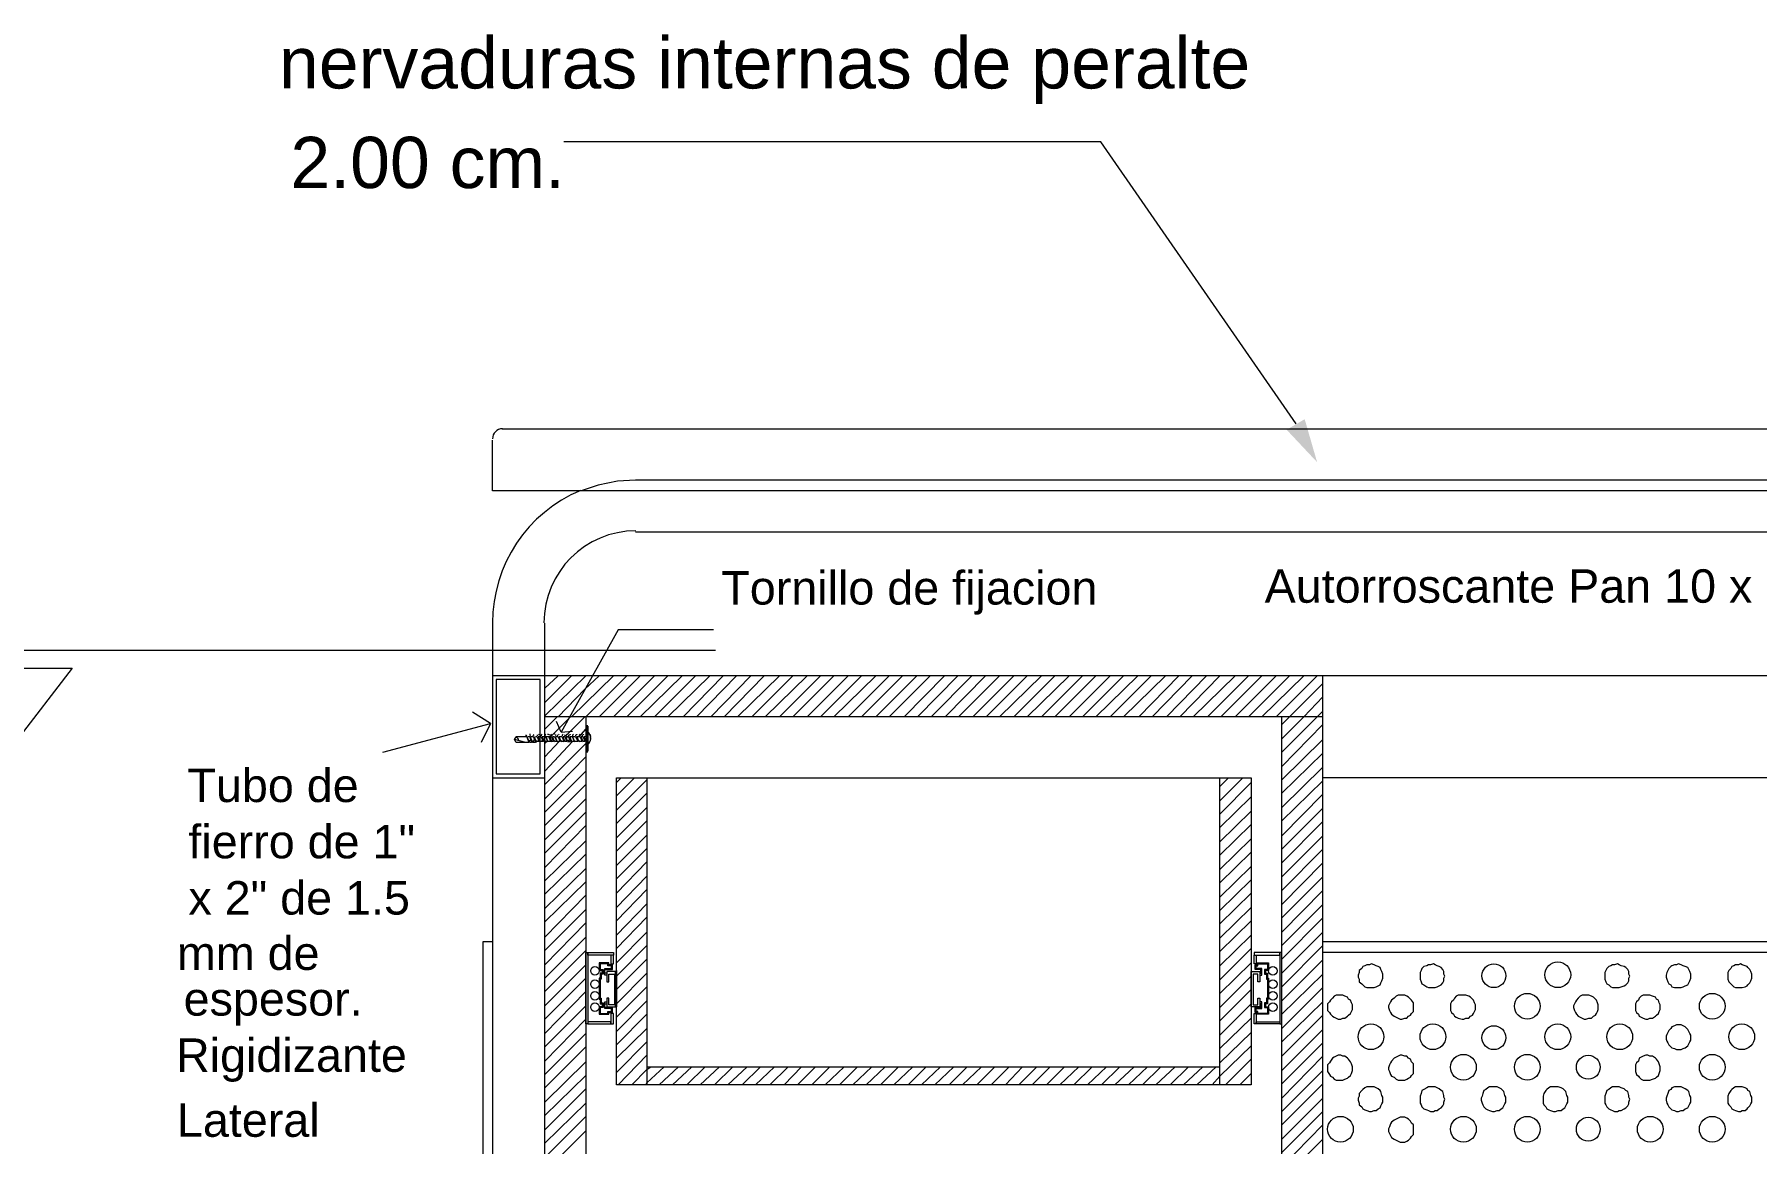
# Model space of a CAD drawing. Header units: inches. Extents: x 0.13 to 4.47, y 0.19 to 3.07.
# Drawn here: x 2.667 to 3.506, y 1.213 to 1.753 of the extents above; entities that cross this region are included whole.
import ezdxf

# ---------------------------------------------------------------- set-up
doc = ezdxf.new("R2010")
doc.units = ezdxf.units.IN
doc.header["$MEASUREMENT"] = 0
for name, color, linetype in [('PDF_PDF5_PDF12_PDF11_0', 7, 'Continuous'), ('PDF_PDF5_PDF12_PDF11_1', 7, 'Continuous'), ('PDF_PDF5_PDF12_PDF11_COTAS-01', 7, 'Continuous'), ('PDF_PDF5_PDF12_PDF11_lineabase', 7, 'Continuous'), ('PDF_PDF5_PDF12_PDF11_LINEAS COMPLEMENTARIAS', 7, 'Continuous'), ('PDF_PDF5_PDF12_PDF11_MESA', 7, 'Continuous'), ('PDF_PDF5_PDF12_PDF11_PROYECCION 2', 7, 'Continuous'), ('PDF_Texto', 7, 'Continuous')]:
    doc.layers.add(name, color=color, linetype=linetype)
doc.styles.add('PDF Arial', font='arial.ttf')

msp = doc.modelspace()

# ---------------------------------------------------------------- linework, layer by layer
at = {"layer": 'PDF_PDF5_PDF12_PDF11_0', "lineweight": 5}
for points in [[(3.28176, 1.56317), (3.18656, 1.70063), (2.9251, 1.70063)], [(2.89491, 1.56085), (4.08378, 1.56085)], [(4.08842, 1.55528), (4.08842, 1.53066), (2.89027, 1.53066), (2.89027, 1.55528)], [(4.0457, 1.53066), (4.03687, 1.53345), (4.02759, 1.53531), (4.01876, 1.53577), (2.95993, 1.53577), (2.95111, 1.53531), (2.94182, 1.53345), (2.93346, 1.53066)], [(2.95993, 1.51069), (4.01876, 1.51069)], [(2.89027, 1.46611), (2.89027, 0.81177), (2.91581, 0.81177), (2.91581, 1.46611)], [(2.99801, 1.46286), (2.95157, 1.46286), (2.92371, 1.41317), (2.92139, 1.41828)], [(4.06335, 1.44057), (2.91581, 1.44057)], [(3.29476, 0.91162), (3.29476, 0.93716), (3.29476, 1.44057)], [(2.83686, 1.40342), (2.88934, 1.41735), (2.88052, 1.42292)], [(3.29476, 1.4206), (2.91581, 1.4206)], [(2.93578, 1.4206), (2.93578, 0.93716)], [(3.27479, 0.93716), (3.27479, 1.4206)], [(2.88934, 1.41735), (2.8847, 1.40806)], [(2.90652, 1.40806), (2.90095, 1.40945), (2.90188, 1.41085), (2.90281, 1.40992), (2.90281, 1.40899)], [(2.90792, 1.40806), (2.90188, 1.40806), (2.90095, 1.40945)], [(2.90699, 1.41085), (2.90188, 1.41085)], [(2.90838, 1.41085), (2.90745, 1.41085)], [(2.91024, 1.41085), (2.90885, 1.41085)], [(2.9121, 1.41085), (2.91117, 1.41085)], [(2.91396, 1.41085), (2.91256, 1.41085)], [(2.91906, 1.41085), (2.91767, 1.41085), (2.91628, 1.41085), (2.91442, 1.41085)], [(2.92046, 1.41085), (2.91953, 1.41085)], [(2.92231, 1.41085), (2.92092, 1.41085)], [(2.92417, 1.41085), (2.92278, 1.41085)], [(2.92371, 1.41317), (2.92928, 1.41363)], [(2.92557, 1.41085), (2.92464, 1.41085)], [(2.92603, 1.41085), (2.92742, 1.41085), (2.92603, 1.41085)], [(2.93067, 1.41085), (2.92928, 1.41085), (2.92789, 1.41085)], [(2.933, 1.41085), (2.93114, 1.41085)], [(2.93439, 1.41085), (2.93346, 1.41085)], [(2.93625, 1.41085), (2.93485, 1.41085)], [(2.93625, 1.41642), (2.93671, 1.41642)], [(2.93671, 1.40342), (2.93625, 1.40342), (2.93625, 1.41596)], [(2.93671, 1.41596), (2.93671, 1.40388)], [(2.90931, 1.40806), (2.90838, 1.40806)], [(2.91117, 1.40806), (2.90978, 1.40806)], [(2.91303, 1.40853), (2.9121, 1.40853)], [(2.91488, 1.40853), (2.91349, 1.40853)], [(2.91999, 1.40853), (2.9186, 1.40853), (2.91721, 1.40853), (2.91581, 1.40853)], [(2.92139, 1.40853), (2.92046, 1.40853)], [(2.92324, 1.40853), (2.92185, 1.40853)], [(2.9251, 1.40853), (2.92371, 1.40853)], [(2.92649, 1.40853), (2.92557, 1.40853)], [(2.92696, 1.40853), (2.92835, 1.40853), (2.92696, 1.40853)], [(2.93207, 1.40853), (2.93021, 1.40853), (2.92882, 1.40853)], [(2.93392, 1.40853), (2.93253, 1.40853)], [(2.93532, 1.40853), (2.93439, 1.40853)], [(2.93625, 1.40853), (2.93578, 1.40853)], [(2.93671, 1.40388), (2.93671, 1.40388)], [(3.24461, 1.24134), (3.24461, 1.39088), (3.25993, 1.39088), (3.25993, 1.24134), (2.95064, 1.24134), (2.95064, 1.39088), (2.9655, 1.39088), (2.9655, 1.24134)], [(2.9655, 1.39088), (3.24461, 1.39088)], [(4.06335, 1.39088), (3.29476, 1.39088)], [(2.9655, 1.25016), (3.24461, 1.25016)]]:
    msp.add_lwpolyline(points, dxfattribs=at)
msp.add_lwpolyline([(2.63578, 1.44428), (2.68547, 1.44428), (2.65807, 1.40853)], close=True, dxfattribs=at)
for centre, radius, start, end in [((2.89515, 1.55597), 0.00488, 90.00028, 179.99972), ((2.96016, 1.46634), 0.06989, 112.65371, 180), ((2.96016, 1.46634), 0.04481, 90.00005, 179.99995), ((2.93369, 1.41015), 0.00441, 312.3752, 47.6248)]:
    msp.add_arc(centre, radius, start, end, dxfattribs=at)
at = {"layer": 'PDF_PDF5_PDF12_PDF11_0', "transparency": 33554559}
msp.add_solid([(3.27712, 1.56038), (3.29198, 1.54459), (3.28594, 1.56549)], dxfattribs=at)
at = {"layer": 'PDF_PDF5_PDF12_PDF11_1', "lineweight": 5}
for points in [[(2.90699, 1.41131), (2.90699, 1.41131)], [(2.90838, 1.40806), (2.90699, 1.41085), (2.90792, 1.40806)], [(2.90838, 1.41131), (2.90838, 1.41131)], [(2.90838, 1.41085), (2.90931, 1.40806)], [(2.90978, 1.40806), (2.90885, 1.41085)], [(2.91024, 1.41131), (2.91024, 1.41131)], [(2.91024, 1.41085), (2.91117, 1.40806)], [(2.91163, 1.40806), (2.9107, 1.41085)], [(2.9121, 1.41085), (2.91303, 1.40853)], [(2.91256, 1.41131), (2.91256, 1.41131)], [(2.91349, 1.40853), (2.91256, 1.41085)], [(2.91396, 1.41131), (2.91396, 1.41131)], [(2.91396, 1.41085), (2.91488, 1.40853)], [(2.91628, 1.41131), (2.91628, 1.41131)], [(2.91628, 1.41085), (2.91721, 1.40853), (2.91628, 1.41085)], [(2.91767, 1.41131), (2.91767, 1.41131)], [(2.91767, 1.41085), (2.9186, 1.40853)], [(2.91906, 1.40853), (2.91813, 1.41131)], [(2.91906, 1.41131), (2.91906, 1.41131)], [(2.91906, 1.41085), (2.91999, 1.40853)], [(2.92046, 1.41085), (2.92185, 1.40853), (2.92092, 1.41085)], [(2.92092, 1.41131), (2.92092, 1.41131)], [(2.92231, 1.41131), (2.92231, 1.41131)], [(2.92231, 1.41085), (2.92324, 1.40853)], [(2.92417, 1.41131), (2.92417, 1.41131)], [(2.92557, 1.40853), (2.92464, 1.41085)], [(2.92557, 1.41085), (2.92649, 1.40853)], [(2.92603, 1.41131), (2.92603, 1.41131)], [(2.92742, 1.41131), (2.92742, 1.41131)], [(2.92742, 1.41131), (2.92742, 1.41131)], [(2.92835, 1.40853), (2.92742, 1.41085), (2.92835, 1.40853)], [(2.92789, 1.41085), (2.92882, 1.40853), (2.92789, 1.41085)], [(2.92928, 1.41131), (2.92928, 1.41131)], [(2.92928, 1.41085), (2.93021, 1.40853), (2.92928, 1.41085)], [(2.93067, 1.41131), (2.93067, 1.41131)], [(2.93067, 1.41085), (2.93207, 1.40853)], [(2.933, 1.41131), (2.933, 1.41131)], [(2.93439, 1.40853), (2.93346, 1.41085)], [(2.93439, 1.41085), (2.93532, 1.40853)], [(2.93485, 1.41131), (2.93485, 1.41131)], [(2.93578, 1.40853), (2.93485, 1.41085)], [(2.93625, 1.41085), (2.93625, 1.41085)], [(2.90792, 1.40806), (2.90792, 1.40806)], [(2.90978, 1.40806), (2.90978, 1.40806)], [(2.91163, 1.40806), (2.91163, 1.40806)], [(2.91349, 1.40806), (2.91349, 1.40806)], [(2.91581, 1.40806), (2.91581, 1.40806)], [(2.91721, 1.40806), (2.91721, 1.40806)], [(2.91906, 1.40806), (2.91906, 1.40806)], [(2.92046, 1.40806), (2.92046, 1.40806)], [(2.92185, 1.40806), (2.92185, 1.40806)], [(2.92371, 1.40806), (2.92371, 1.40806)], [(2.9251, 1.40806), (2.9251, 1.40806)], [(2.92696, 1.40806), (2.92696, 1.40806)], [(2.92882, 1.40806), (2.92882, 1.40806)], [(2.92882, 1.40806), (2.92882, 1.40806)], [(2.93021, 1.40806), (2.93021, 1.40806)], [(2.93253, 1.40806), (2.93253, 1.40806)], [(2.93392, 1.40806), (2.93392, 1.40806)]]:
    msp.add_lwpolyline(points, dxfattribs=at)
for points in [[(2.91577, 1.40901, -0.145671), (2.91581, 1.40853), (2.91442, 1.41085)], [(2.92041, 1.40901, -0.145671), (2.92046, 1.40853), (2.91953, 1.41085)], [(2.92366, 1.40901, -0.145671), (2.92371, 1.40853), (2.92278, 1.41085)], [(2.92417, 1.41085), (2.9251, 1.40853, 0.145671), (2.92505, 1.40901)], [(2.92691, 1.40901, -0.145671), (2.92696, 1.40853), (2.92603, 1.41085)], [(2.93248, 1.40901, -0.145671), (2.93253, 1.40853), (2.93114, 1.41085)], [(2.933, 1.41085), (2.93392, 1.40853, 0.145671), (2.93388, 1.40901)]]:
    msp.add_lwpolyline(points, format="xyb", dxfattribs=at)
for points in [[(2.92747, 1.41179, 0.145498), (2.92744, 1.41139, -0.145498)], [(2.92829, 1.41183, 0.144607), (2.92803, 1.41213, -0.144607)], [(2.92842, 1.40893, 0.144607), (2.92867, 1.40863, -0.144607)], [(2.92924, 1.40851, 0.145498), (2.92926, 1.40891, -0.145498)]]:
    msp.add_lwpolyline(points, format="xyb", close=True, dxfattribs=at)
for centre, radius, start, end in [((2.90722, 1.41154), 0.000697, 159.31953, 192.4328), ((2.90629, 1.41108), 0.000695, 24.59899, 57.51222), ((2.90908, 1.41201), 0.000696, 159.25513, 192.34715), ((2.90815, 1.41108), 0.000696, 25.74013, 58.64303), ((2.90954, 1.41108), 0.000696, 25.74013, 58.64303), ((2.91094, 1.41154), 0.000699, 147.8661, 180.77451), ((2.91279, 1.41154), 0.000697, 159.31953, 192.4328), ((2.91233, 1.41154), 0.000695, 24.59899, 57.51222), ((2.91465, 1.41154), 0.000697, 159.31953, 192.4328), ((2.91372, 1.41154), 0.000695, 24.59899, 57.51222), ((2.91651, 1.41154), 0.000697, 159.31953, 192.4328), ((2.91558, 1.41154), 0.000695, 24.59899, 57.51222), ((2.9179, 1.41201), 0.000697, 159.31953, 192.4328), ((2.91744, 1.41154), 0.000696, 25.74013, 58.64303), ((2.9193, 1.41154), 0.000697, 159.31953, 192.4328), ((2.91837, 1.41154), 0.000695, 24.59899, 57.51222), ((2.91837, 1.40922), 0.000698, 345.81277, 19.06591), ((2.92022, 1.41154), 0.000697, 32.23975, 65.10189), ((2.92162, 1.41154), 0.000696, 158.07825, 191.24573), ((2.92255, 1.41154), 0.000697, 159.31953, 192.4328), ((2.92208, 1.41154), 0.000695, 24.59899, 57.51222), ((2.92487, 1.41154), 0.000697, 159.31953, 192.4328), ((2.92394, 1.41154), 0.000695, 24.59899, 57.51222), ((2.92626, 1.41154), 0.000697, 159.31953, 192.4328), ((2.9258, 1.41154), 0.000695, 24.59899, 57.51222), ((2.92998, 1.41154), 0.000697, 159.31953, 192.4328), ((2.92905, 1.41154), 0.000695, 24.59899, 57.51222), ((2.93137, 1.41154), 0.000697, 159.31953, 192.4328), ((2.93091, 1.41154), 0.000695, 24.59899, 57.51222), ((2.93323, 1.41154), 0.000697, 159.31953, 192.4328), ((2.9323, 1.41154), 0.000695, 24.59899, 57.51222), ((2.93462, 1.41154), 0.000697, 159.31953, 192.4328), ((2.93416, 1.41154), 0.000695, 24.59899, 57.51222), ((2.93555, 1.41108), 0.00255, 341.3722, 18.6278), ((2.93555, 1.40969), 0.00255, 341.3722, 18.6278), ((2.90768, 1.40876), 0.000698, 345.81277, 19.06591), ((2.90908, 1.40969), 0.000697, 211.399, 244.28295), ((2.90954, 1.40876), 0.000698, 345.81277, 19.06591), ((2.91094, 1.40969), 0.000697, 211.399, 244.28295), ((2.91186, 1.40922), 0.000695, 204.59899, 237.51222), ((2.9114, 1.40876), 0.000698, 345.81277, 19.06591), ((2.91419, 1.40922), 0.000696, 205.74013, 238.64303), ((2.91372, 1.40922), 0.000698, 319.63195, 352.73528), ((2.91558, 1.40922), 0.000695, 204.59899, 237.51222), ((2.91744, 1.40922), 0.000695, 204.59899, 237.51222), ((2.91651, 1.40876), 0.000697, 339.31953, 12.4328), ((2.91883, 1.40922), 0.000695, 204.59899, 237.51222), ((2.92022, 1.40922), 0.000695, 204.59899, 237.51222), ((2.92208, 1.40922), 0.000695, 204.59899, 237.51222), ((2.92115, 1.40876), 0.000697, 339.31953, 12.4328), ((2.92347, 1.40922), 0.000695, 204.59899, 237.51222), ((2.9258, 1.40969), 0.000698, 215.95238, 248.80639), ((2.92765, 1.40969), 0.000697, 216.19819, 248.95135), ((2.9309, 1.40922), 0.000695, 204.59899, 237.51222), ((2.92998, 1.40876), 0.000697, 339.31953, 12.4328), ((2.9323, 1.40922), 0.000695, 204.59899, 237.51222), ((2.93416, 1.40922), 0.000695, 204.59899, 237.51222), ((2.93601, 1.40922), 0.000697, 203.72983, 268.21138)]:
    msp.add_arc(centre, radius, start, end, dxfattribs=at)
at = {"layer": 'PDF_PDF5_PDF12_PDF11_COTAS-01', "lineweight": 5}
for points in [[(2.91581, 1.43453), (2.92231, 1.44057)], [(2.91581, 1.42757), (2.92882, 1.44057)], [(2.91581, 1.42106), (2.93578, 1.44057)], [(2.92231, 1.4206), (2.93532, 1.43407), (2.94228, 1.44057)], [(2.92882, 1.4206), (2.94925, 1.44057)], [(2.93578, 1.4206), (2.95575, 1.44057)], [(2.94228, 1.4206), (2.96225, 1.44057)], [(2.94925, 1.4206), (2.96922, 1.44057)], [(2.95575, 1.4206), (2.97572, 1.44057)], [(2.96225, 1.4206), (2.98269, 1.44057)], [(2.96922, 1.4206), (2.98919, 1.44057)], [(2.97572, 1.4206), (2.99615, 1.44057)], [(2.98315, 1.4206), (3.00266, 1.44057)], [(2.98965, 1.4206), (3.00916, 1.44057)], [(2.99662, 1.4206), (3.01612, 1.44057)], [(3.00312, 1.4206), (3.02262, 1.44057)], [(3.00962, 1.4206), (3.03006, 1.44057)], [(3.01659, 1.4206), (3.03656, 1.44057)], [(3.02309, 1.4206), (3.04352, 1.44057)], [(3.03006, 1.4206), (3.05002, 1.44057)], [(3.03656, 1.4206), (3.05653, 1.44057)], [(3.04352, 1.4206), (3.06349, 1.44057)], [(3.05002, 1.4206), (3.06999, 1.44057)], [(3.05653, 1.4206), (3.07696, 1.44057)], [(3.06349, 1.4206), (3.08346, 1.44057)], [(3.06999, 1.4206), (3.08996, 1.44057)], [(3.07696, 1.4206), (3.09693, 1.44057)], [(3.08346, 1.4206), (3.10343, 1.44057)], [(3.09089, 1.4206), (3.1104, 1.44057)], [(3.09739, 1.4206), (3.1169, 1.44057)], [(3.10389, 1.4206), (3.12386, 1.44057)], [(3.11086, 1.4206), (3.13037, 1.44057)], [(3.11736, 1.4206), (3.13733, 1.44057)], [(3.12433, 1.4206), (3.1443, 1.44057)], [(3.13083, 1.4206), (3.1508, 1.44057)], [(3.13733, 1.4206), (3.15777, 1.44057)], [(3.1443, 1.4206), (3.16427, 1.44057)], [(3.1508, 1.4206), (3.17123, 1.44057)], [(3.15777, 1.4206), (3.17773, 1.44057)], [(3.16427, 1.4206), (3.18424, 1.44057)], [(3.17123, 1.4206), (3.1912, 1.44057)], [(3.17773, 1.4206), (3.1977, 1.44057)], [(3.18424, 1.4206), (3.20467, 1.44057)], [(3.1912, 1.4206), (3.21117, 1.44057)], [(3.1977, 1.4206), (3.21814, 1.44057)], [(3.20513, 1.4206), (3.22464, 1.44057)], [(3.21164, 1.4206), (3.23114, 1.44057)], [(3.2186, 1.4206), (3.23811, 1.44057)], [(3.2251, 1.4206), (3.24461, 1.44057)], [(3.2316, 1.4206), (3.25204, 1.44057)], [(3.23857, 1.4206), (3.25854, 1.44057)], [(3.24507, 1.4206), (3.26504, 1.44057)], [(3.25204, 1.4206), (3.27201, 1.44057)], [(3.25854, 1.4206), (3.27851, 1.44057)], [(3.26504, 1.4206), (3.28548, 1.44057)], [(3.27201, 1.4206), (3.29198, 1.44057)], [(3.27479, 1.41688), (3.27851, 1.4206), (3.29476, 1.43685)], [(3.27479, 1.40992), (3.28548, 1.4206), (3.29476, 1.43035)], [(2.91581, 1.41456), (2.92185, 1.4206)], [(2.91906, 1.41131), (2.92835, 1.4206)], [(2.92603, 1.41131), (2.93532, 1.4206)], [(3.27479, 1.40342), (3.29198, 1.4206), (3.29476, 1.42339)], [(2.91813, 1.40992), (2.9186, 1.41038)], [(2.91906, 1.41085), (2.91906, 1.41085)], [(2.92464, 1.40992), (2.92464, 1.40992)], [(2.92557, 1.41085), (2.92557, 1.41131)], [(2.93114, 1.40992), (2.93207, 1.41038)], [(2.93253, 1.41085), (2.93578, 1.41456)], [(3.27479, 1.39645), (3.29476, 1.41688)], [(3.27479, 1.38995), (3.29476, 1.40945)], [(2.91581, 1.4076), (2.91721, 1.40899)], [(2.91581, 1.39413), (2.92928, 1.40853), (2.93021, 1.40899)], [(2.91581, 1.40109), (2.92278, 1.40853)], [(2.91581, 1.38763), (2.93578, 1.4076)], [(2.91581, 1.38066), (2.93578, 1.40109)], [(2.92324, 1.40899), (2.92371, 1.40899)], [(2.92324, 1.40853), (2.92324, 1.40853)], [(3.27479, 1.38345), (3.29476, 1.40295)], [(2.91581, 1.37416), (2.93578, 1.39413)], [(3.27479, 1.37648), (3.29476, 1.39599)], [(2.91581, 1.36766), (2.93578, 1.38763)], [(2.95064, 1.38856), (2.95296, 1.39088)], [(2.95064, 1.38205), (2.95947, 1.39088)], [(2.95064, 1.37509), (2.9655, 1.38995)], [(3.24461, 1.3867), (3.24879, 1.39088)], [(3.24461, 1.37973), (3.25575, 1.39088)], [(3.24461, 1.37323), (3.25993, 1.38856)], [(3.27479, 1.36998), (3.29476, 1.38948)], [(2.91581, 1.36069), (2.93578, 1.38066)], [(2.95064, 1.36859), (2.9655, 1.38345)], [(2.95064, 1.36162), (2.9655, 1.37648)], [(3.24461, 1.36673), (3.25993, 1.38159)], [(3.27479, 1.36255), (3.29476, 1.38298)], [(3.27479, 1.35605), (3.29476, 1.37602)], [(2.91581, 1.35419), (2.93578, 1.37416)], [(2.91581, 1.34722), (2.93578, 1.36766)], [(2.95064, 1.35512), (2.9655, 1.36998)], [(3.24461, 1.35976), (3.25993, 1.37462)], [(3.24461, 1.35326), (3.25993, 1.36812)], [(3.27479, 1.34955), (3.29476, 1.36952)], [(2.91581, 1.34072), (2.93578, 1.36023)], [(2.95064, 1.34815), (2.9655, 1.36301)], [(3.24461, 1.3463), (3.25993, 1.36116)], [(3.27479, 1.34258), (3.29476, 1.36255)], [(2.91581, 1.33422), (2.93578, 1.35373)], [(2.95064, 1.34165), (2.9655, 1.35651)], [(3.24461, 1.33979), (3.25993, 1.35465)], [(3.27479, 1.33608), (3.29476, 1.35605)], [(2.91581, 1.32726), (2.93578, 1.34676)], [(2.95064, 1.33469), (2.9655, 1.35001)], [(2.95064, 1.32772), (2.9655, 1.34304)], [(3.24461, 1.33283), (3.25993, 1.34769)], [(3.27479, 1.32911), (3.29476, 1.34955)], [(3.27479, 1.32261), (3.29476, 1.34258)], [(2.91581, 1.32075), (2.93578, 1.34026)], [(2.95064, 1.32122), (2.9655, 1.33654)], [(3.24461, 1.32633), (3.25993, 1.34119)], [(3.24461, 1.31982), (3.25993, 1.33469)], [(3.27479, 1.31565), (3.29476, 1.33608)], [(2.91581, 1.31332), (2.93578, 1.33376)], [(2.91581, 1.30682), (2.93578, 1.32679)], [(2.95064, 1.31425), (2.9655, 1.32958)], [(3.24461, 1.31286), (3.25993, 1.32772)], [(3.27479, 1.30914), (3.29476, 1.32911)], [(2.91581, 1.29986), (2.93578, 1.32029)], [(2.95064, 1.30775), (2.9655, 1.32308)], [(3.24461, 1.30636), (3.25993, 1.32122)], [(3.27479, 1.30264), (3.29476, 1.32261)], [(2.91581, 1.29335), (2.93578, 1.31332)], [(2.95064, 1.30078), (2.9655, 1.31565)], [(2.95064, 1.29428), (2.9655, 1.30914)], [(3.24461, 1.29939), (3.25993, 1.31425)], [(3.27479, 1.29568), (3.29476, 1.31565)], [(3.27479, 1.28917), (3.29476, 1.30914)], [(2.91581, 1.28685), (2.93578, 1.30682)], [(2.95064, 1.28778), (2.9655, 1.30264)], [(3.24461, 1.29243), (3.25993, 1.30775)], [(3.24461, 1.28592), (3.25993, 1.30078)], [(3.27479, 1.28221), (3.29476, 1.30218)], [(2.91581, 1.27989), (2.93578, 1.29986)], [(2.91581, 1.27338), (2.93578, 1.29335)], [(2.95064, 1.28082), (2.9655, 1.29568)], [(3.24461, 1.27896), (3.25993, 1.29428)], [(3.27479, 1.27571), (3.29476, 1.29521)], [(2.91581, 1.26642), (2.93578, 1.28685)], [(2.95064, 1.27431), (2.9655, 1.28917)], [(3.24461, 1.27246), (3.25993, 1.28778)], [(3.27479, 1.26874), (3.29476, 1.28871)], [(2.91581, 1.25992), (2.93578, 1.27989)], [(2.95064, 1.26735), (2.9655, 1.28221)], [(2.95064, 1.26085), (2.9655, 1.27571)], [(3.24461, 1.26549), (3.25993, 1.28082)], [(3.27479, 1.26224), (3.29476, 1.28174)], [(3.27479, 1.25527), (3.29476, 1.27524)], [(2.91581, 1.25295), (2.93578, 1.27338)], [(2.95064, 1.25434), (2.9655, 1.26874)], [(3.24461, 1.25899), (3.25993, 1.27385)], [(3.24461, 1.25202), (3.25993, 1.26688)], [(3.27479, 1.24831), (3.29476, 1.26828)], [(2.91581, 1.24645), (2.93578, 1.26642)], [(2.91581, 1.23995), (2.93578, 1.25992)], [(2.95064, 1.24738), (2.9655, 1.26224)], [(3.24089, 1.24134), (3.24461, 1.24552), (3.25993, 1.26038)], [(3.27479, 1.24181), (3.29476, 1.26177)], [(2.91581, 1.23298), (2.93578, 1.25249)], [(2.95157, 1.24134), (2.9655, 1.25574)], [(2.95807, 1.24134), (2.9655, 1.24877), (2.96736, 1.25016)], [(2.96504, 1.24134), (2.9655, 1.24227), (2.97386, 1.25016)], [(2.97154, 1.24134), (2.98083, 1.25016)], [(2.97804, 1.24134), (2.98733, 1.25016)], [(2.98501, 1.24134), (2.99383, 1.25016)], [(2.99151, 1.24134), (3.0008, 1.25016)], [(2.99848, 1.24134), (3.0073, 1.25016)], [(3.00498, 1.24134), (3.01427, 1.25016)], [(3.01194, 1.24134), (3.02077, 1.25016)], [(3.01845, 1.24134), (3.02773, 1.25016)], [(3.02541, 1.24134), (3.03423, 1.25016)], [(3.03238, 1.24134), (3.04074, 1.25016)], [(3.03888, 1.24134), (3.0477, 1.25016)], [(3.04584, 1.24134), (3.05467, 1.25016)], [(3.05235, 1.24134), (3.06163, 1.25016)], [(3.05931, 1.24134), (3.06814, 1.25016)], [(3.06581, 1.24134), (3.0751, 1.25016)], [(3.07232, 1.24134), (3.0816, 1.25016)], [(3.07928, 1.24134), (3.08811, 1.25016)], [(3.08578, 1.24134), (3.09507, 1.25016)], [(3.09275, 1.24134), (3.10157, 1.25016)], [(3.09925, 1.24134), (3.10854, 1.25016)], [(3.10575, 1.24134), (3.11504, 1.25016)], [(3.11272, 1.24134), (3.12154, 1.25016)], [(3.11922, 1.24134), (3.12851, 1.25016)], [(3.12619, 1.24134), (3.13501, 1.25016)], [(3.13315, 1.24134), (3.14198, 1.25016)], [(3.14012, 1.24134), (3.14848, 1.25016)], [(3.14662, 1.24134), (3.15544, 1.25016)], [(3.15312, 1.24134), (3.16194, 1.25016)], [(3.16009, 1.24134), (3.16891, 1.25016)], [(3.16659, 1.24134), (3.17588, 1.25016)], [(3.17355, 1.24134), (3.18238, 1.25016)], [(3.18006, 1.24134), (3.18934, 1.25016)], [(3.18702, 1.24134), (3.19585, 1.25016)], [(3.19352, 1.24134), (3.20281, 1.25016)], [(3.20003, 1.24134), (3.20931, 1.25016)], [(3.20699, 1.24134), (3.21582, 1.25016)], [(3.21349, 1.24134), (3.22278, 1.25016)], [(3.22046, 1.24134), (3.22928, 1.25016)], [(3.22696, 1.24134), (3.23625, 1.25016)], [(3.23346, 1.24134), (3.24275, 1.25016)], [(3.24739, 1.24134), (3.25993, 1.25388)], [(3.27479, 1.23484), (3.29476, 1.25527)], [(2.91581, 1.22648), (2.93578, 1.24599)], [(3.25436, 1.24134), (3.25993, 1.24691)], [(3.27479, 1.22834), (3.29476, 1.24831)], [(3.27479, 1.22184), (3.29476, 1.24181)], [(2.91581, 1.21951), (2.93578, 1.23948)], [(3.27479, 1.21487), (3.29476, 1.23484)], [(2.91581, 1.21301), (2.93578, 1.23252)], [(2.91581, 1.20605), (2.93578, 1.22602)], [(3.27479, 1.20837), (3.29476, 1.22834)], [(2.91581, 1.19908), (2.93578, 1.21905)], [(3.27479, 1.2014), (3.29476, 1.22184)], [(3.27479, 1.1949), (3.29476, 1.21487)]]:
    msp.add_lwpolyline(points, dxfattribs=at)
at = {"layer": 'PDF_PDF5_PDF12_PDF11_lineabase', "lineweight": 5}
for points in [[(2.89027, 1.39088), (2.91581, 1.39088), (2.91581, 1.44057), (2.89027, 1.44057)], [(2.89213, 1.39274), (2.91349, 1.39274), (2.91349, 1.43871), (2.89213, 1.43871)]]:
    msp.add_lwpolyline(points, close=True, dxfattribs=at)
at = {"layer": 'PDF_PDF5_PDF12_PDF11_LINEAS COMPLEMENTARIAS', "lineweight": 5}
for points in [[(2.93578, 1.30589), (2.93671, 1.30589), (2.93671, 1.27106), (2.93578, 1.27106)], [(2.93671, 1.30589), (2.94925, 1.30589), (2.94925, 1.3045), (2.93671, 1.3045)], [(2.94925, 1.3045), (2.94786, 1.3045), (2.94786, 1.30032), (2.94925, 1.30032)], [(3.27387, 1.30589), (3.26133, 1.30589), (3.26133, 1.3045), (3.27387, 1.3045)], [(3.26133, 1.3045), (3.26226, 1.3045), (3.26226, 1.30032), (3.26133, 1.30032)], [(3.27479, 1.30589), (3.27387, 1.30589), (3.27387, 1.27106), (3.27479, 1.27106)], [(2.946, 1.2836), (2.946, 1.27942), (2.95018, 1.27942), (2.95018, 1.2966), (2.946, 1.2966), (2.946, 1.2915), (2.94693, 1.2915), (2.94693, 1.29521), (2.94971, 1.29521), (2.94971, 1.28035), (2.94693, 1.28035), (2.94693, 1.2836)], [(3.26411, 1.2836), (3.26411, 1.27942), (3.25993, 1.27942), (3.25993, 1.2966), (3.26411, 1.2966), (3.26411, 1.2915), (3.26318, 1.2915), (3.26318, 1.29521), (3.26086, 1.29521), (3.26086, 1.28035), (3.26318, 1.28035), (3.26318, 1.2836)], [(2.94786, 1.27106), (2.94925, 1.27106), (2.94925, 1.27617), (2.94786, 1.27617)], [(3.26226, 1.27106), (3.26133, 1.27106), (3.26133, 1.27617), (3.26226, 1.27617)], [(2.93671, 1.27106), (2.94786, 1.27106), (2.94786, 1.27199), (2.93671, 1.27199)], [(3.27387, 1.27106), (3.26226, 1.27106), (3.26226, 1.27199), (3.27387, 1.27199)]]:
    msp.add_lwpolyline(points, close=True, dxfattribs=at)
for points in [[(2.946, 1.29568), (2.94507, 1.29568), (2.94507, 1.29753), (2.94879, 1.29753), (2.94879, 1.29986), (2.94693, 1.29986), (2.94693, 1.30078), (2.94228, 1.30078), (2.94228, 1.29707), (2.94368, 1.29707), (2.94368, 1.29568), (2.94275, 1.29568), (2.94275, 1.29335), (2.94228, 1.29335), (2.94228, 1.28825), (2.94228, 1.28314), (2.94275, 1.28314), (2.94275, 1.28082), (2.94368, 1.28082), (2.94368, 1.27942), (2.94228, 1.27942), (2.94228, 1.27571), (2.94693, 1.27571), (2.94693, 1.27664), (2.94879, 1.27664), (2.94879, 1.27896), (2.94507, 1.27896), (2.94507, 1.28082), (2.946, 1.28082)], [(3.26411, 1.29568), (3.26458, 1.29568), (3.26458, 1.29753), (3.26179, 1.29753), (3.26179, 1.29986), (3.26272, 1.29986), (3.26272, 1.30078), (3.26829, 1.30078), (3.26829, 1.29707), (3.2669, 1.29707), (3.2669, 1.29568), (3.26783, 1.29568), (3.26783, 1.29335), (3.26829, 1.29335), (3.26829, 1.28825), (3.26829, 1.28314), (3.26783, 1.28314), (3.26783, 1.28082), (3.2669, 1.28082), (3.2669, 1.27942), (3.26829, 1.27942), (3.26829, 1.27571), (3.26272, 1.27571), (3.26272, 1.27664), (3.26179, 1.27664), (3.26179, 1.27896), (3.26458, 1.27896), (3.26458, 1.28082), (3.26411, 1.28082)], [(2.946, 1.29475), (2.94507, 1.29475), (2.94507, 1.298), (2.94832, 1.298), (2.94832, 1.29939), (2.94646, 1.29939), (2.94646, 1.30032), (2.94275, 1.30032), (2.94275, 1.29753), (2.94414, 1.29753), (2.94414, 1.29521), (2.94321, 1.29521), (2.94321, 1.29289), (2.94275, 1.29289), (2.94275, 1.28825), (2.94275, 1.2836), (2.94321, 1.2836), (2.94321, 1.28128), (2.94414, 1.28128), (2.94414, 1.27896), (2.94275, 1.27896), (2.94275, 1.27617), (2.94646, 1.27617), (2.94646, 1.2771), (2.94832, 1.2771), (2.94832, 1.27849), (2.94507, 1.27849), (2.94507, 1.28174), (2.946, 1.28174)], [(2.95064, 1.29707), (2.95064, 1.27942)], [(3.25993, 1.29707), (3.25993, 1.27942)], [(3.26411, 1.29475), (3.26504, 1.29475), (3.26504, 1.298), (3.26226, 1.298), (3.26226, 1.29939), (3.26318, 1.29939), (3.26318, 1.30032), (3.26783, 1.30032), (3.26783, 1.29753), (3.26643, 1.29753), (3.26643, 1.29521), (3.26736, 1.29521), (3.26736, 1.29289), (3.26783, 1.29289), (3.26783, 1.28825), (3.26783, 1.2836), (3.26736, 1.2836), (3.26736, 1.28128), (3.26643, 1.28128), (3.26643, 1.27896), (3.26783, 1.27896), (3.26783, 1.27617), (3.26318, 1.27617), (3.26318, 1.2771), (3.26226, 1.2771), (3.26226, 1.27849), (3.26504, 1.27849), (3.26504, 1.28174), (3.26411, 1.28174)]]:
    msp.add_lwpolyline(points, dxfattribs=at)
for centre in [(2.94019, 1.29684), (2.94019, 1.29034), (3.27038, 1.29684), (3.27038, 1.29034), (2.94019, 1.28476), (3.27038, 1.28476), (2.94019, 1.27919), (3.27038, 1.27919)]:
    msp.add_circle(centre, 0.00209, dxfattribs=at)
at = {"layer": 'PDF_PDF5_PDF12_PDF11_MESA', "lineweight": 5}
msp.add_lwpolyline([(2.63206, 1.45311), (2.99894, 1.45311)], dxfattribs=at)
at = {"layer": 'PDF_PDF5_PDF12_PDF11_PROYECCION 2', "lineweight": 5}
for points in [[(2.89027, 1.311), (2.88563, 1.311), (2.88563, 1.00682), (2.89027, 1.00682)], [(4.06335, 1.311), (3.29476, 1.311)], [(4.06335, 1.30589), (3.29476, 1.30589)]]:
    msp.add_lwpolyline(points, dxfattribs=at)
for points in [[(3.32402, 1.29428), (3.32402, 1.29521), (3.32356, 1.2966), (3.32309, 1.29753), (3.32263, 1.29846), (3.3217, 1.29893), (3.32077, 1.29939), (3.31984, 1.29986), (3.31845, 1.30032), (3.31752, 1.29986), (3.31613, 1.29986), (3.3152, 1.29939), (3.31427, 1.29893), (3.3138, 1.298), (3.31241, 1.29707), (3.31241, 1.29614), (3.31195, 1.29475), (3.31195, 1.29382), (3.31241, 1.29289), (3.31241, 1.2915), (3.3138, 1.29057), (3.31427, 1.2901), (3.3152, 1.28917), (3.31613, 1.28871), (3.31752, 1.28871), (3.31845, 1.28871), (3.31984, 1.28871), (3.32077, 1.28917), (3.3217, 1.28964), (3.32263, 1.2901), (3.32309, 1.29103), (3.32356, 1.29196), (3.32402, 1.29335)], [(3.35421, 1.29428), (3.35374, 1.29521), (3.35374, 1.2966), (3.35328, 1.29753), (3.35235, 1.29846), (3.35142, 1.29893), (3.35049, 1.29939), (3.34956, 1.29986), (3.34863, 1.30032), (3.34724, 1.29986), (3.34631, 1.29986), (3.34538, 1.29939), (3.34399, 1.29893), (3.34306, 1.298), (3.3426, 1.29707), (3.34213, 1.29614), (3.34213, 1.29475), (3.34213, 1.29382), (3.34213, 1.29289), (3.3426, 1.2915), (3.34306, 1.29057), (3.34399, 1.2901), (3.34538, 1.28917), (3.34631, 1.28871), (3.34724, 1.28871), (3.34863, 1.28871), (3.34956, 1.28871), (3.35049, 1.28917), (3.35142, 1.28964), (3.35235, 1.2901), (3.35328, 1.29103), (3.35374, 1.29196), (3.35374, 1.29335)], [(3.4443, 1.29428), (3.44384, 1.29521), (3.44384, 1.2966), (3.44337, 1.29753), (3.44244, 1.29846), (3.44151, 1.29893), (3.44012, 1.29939), (3.43919, 1.29986), (3.43826, 1.30032), (3.43687, 1.29986), (3.43594, 1.29986), (3.43501, 1.29939), (3.43408, 1.29893), (3.43315, 1.298), (3.43269, 1.29707), (3.43223, 1.29614), (3.43223, 1.29475), (3.43223, 1.29382), (3.43223, 1.29289), (3.43269, 1.2915), (3.43315, 1.29057), (3.43408, 1.2901), (3.43501, 1.28917), (3.43594, 1.28871), (3.43687, 1.28871), (3.43826, 1.28871), (3.43919, 1.28871), (3.44012, 1.28917), (3.44151, 1.28964), (3.44244, 1.2901), (3.44337, 1.29103), (3.44384, 1.29196), (3.44384, 1.29335)], [(3.47402, 1.29428), (3.47402, 1.29521), (3.47356, 1.2966), (3.47309, 1.29753), (3.47263, 1.29846), (3.47124, 1.29893), (3.47031, 1.29939), (3.46938, 1.29986), (3.46798, 1.30032), (3.46706, 1.29986), (3.46613, 1.29986), (3.46473, 1.29939), (3.46427, 1.29893), (3.46334, 1.298), (3.46288, 1.29707), (3.46241, 1.29614), (3.46195, 1.29475), (3.46195, 1.29382), (3.46241, 1.29289), (3.46288, 1.2915), (3.46334, 1.29057), (3.46427, 1.2901), (3.46473, 1.28917), (3.46613, 1.28871), (3.46706, 1.28871), (3.46798, 1.28871), (3.46938, 1.28871), (3.47031, 1.28917), (3.47124, 1.28964), (3.47263, 1.2901), (3.47309, 1.29103), (3.47356, 1.29196), (3.47402, 1.29335)], [(3.47402, 1.29428), (3.47402, 1.29521), (3.47356, 1.2966), (3.47309, 1.29753), (3.47263, 1.29846), (3.47124, 1.29893), (3.47031, 1.29939), (3.46938, 1.29986), (3.46798, 1.30032), (3.46706, 1.29986), (3.46613, 1.29986), (3.46473, 1.29939), (3.46427, 1.29893), (3.46334, 1.298), (3.46288, 1.29707), (3.46241, 1.29614), (3.46195, 1.29475), (3.46195, 1.29382), (3.46241, 1.29289), (3.46288, 1.2915), (3.46334, 1.29057), (3.46427, 1.2901), (3.46473, 1.28917), (3.46613, 1.28871), (3.46706, 1.28871), (3.46798, 1.28871), (3.46938, 1.28871), (3.47031, 1.28917), (3.47124, 1.28964), (3.47263, 1.2901), (3.47309, 1.29103), (3.47356, 1.29196), (3.47402, 1.29335)], [(3.50374, 1.29428), (3.50374, 1.29521), (3.50328, 1.2966), (3.50281, 1.29753), (3.50189, 1.29846), (3.50142, 1.29893), (3.50049, 1.29939), (3.4991, 1.29986), (3.49817, 1.30032), (3.49724, 1.29986), (3.49585, 1.29986), (3.49492, 1.29939), (3.49399, 1.29893), (3.49353, 1.298), (3.4926, 1.29707), (3.49213, 1.29614), (3.49213, 1.29475), (3.49213, 1.29382), (3.49213, 1.29289), (3.4926, 1.2915), (3.49353, 1.29057), (3.49399, 1.2901), (3.49492, 1.28917), (3.49585, 1.28871), (3.49724, 1.28871), (3.49817, 1.28871), (3.4991, 1.28871), (3.50049, 1.28917), (3.50142, 1.28964), (3.50189, 1.2901), (3.50281, 1.29103), (3.50328, 1.29196), (3.50374, 1.29335)], [(3.30916, 1.27942), (3.30916, 1.28035), (3.3087, 1.28128), (3.30823, 1.28267), (3.3073, 1.28314), (3.30684, 1.28407), (3.30544, 1.28453), (3.30452, 1.28499), (3.30359, 1.28499), (3.30219, 1.28499), (3.30126, 1.28499), (3.30034, 1.28453), (3.29941, 1.2836), (3.29848, 1.28267), (3.29801, 1.28174), (3.29709, 1.28082), (3.29709, 1.27989), (3.29709, 1.27896), (3.29709, 1.27756), (3.29801, 1.27664), (3.29848, 1.27571), (3.29941, 1.27478), (3.30034, 1.27431), (3.30126, 1.27385), (3.30219, 1.27338), (3.30359, 1.27338), (3.30452, 1.27385), (3.30544, 1.27385), (3.30684, 1.27478), (3.3073, 1.27524), (3.30823, 1.27617), (3.3087, 1.2771), (3.30916, 1.27803)], [(3.33888, 1.27942), (3.33888, 1.28035), (3.33888, 1.28128), (3.33795, 1.28267), (3.33749, 1.28314), (3.33656, 1.28407), (3.33563, 1.28453), (3.3347, 1.28499), (3.33331, 1.28499), (3.33238, 1.28499), (3.33145, 1.28499), (3.33052, 1.28453), (3.32959, 1.2836), (3.3282, 1.28267), (3.32774, 1.28174), (3.32727, 1.28082), (3.32681, 1.27989), (3.32681, 1.27896), (3.32727, 1.27756), (3.32774, 1.27664), (3.3282, 1.27571), (3.32959, 1.27478), (3.33052, 1.27431), (3.33145, 1.27385), (3.33238, 1.27338), (3.33331, 1.27338), (3.3347, 1.27385), (3.33563, 1.27385), (3.33656, 1.27478), (3.33749, 1.27524), (3.33795, 1.27617), (3.33888, 1.2771), (3.33888, 1.27803)], [(3.36907, 1.27942), (3.36907, 1.28035), (3.3686, 1.28128), (3.36814, 1.28267), (3.36767, 1.28314), (3.36675, 1.28407), (3.36582, 1.28453), (3.36442, 1.28499), (3.36349, 1.28499), (3.36257, 1.28499), (3.36071, 1.28499), (3.35978, 1.28453), (3.35885, 1.2836), (3.35839, 1.28267), (3.35746, 1.28174), (3.35699, 1.28082), (3.35699, 1.27989), (3.35699, 1.27896), (3.35699, 1.27756), (3.35746, 1.27664), (3.35839, 1.27571), (3.35885, 1.27478), (3.35978, 1.27431), (3.36071, 1.27385), (3.36257, 1.27338), (3.36349, 1.27338), (3.36442, 1.27385), (3.36582, 1.27385), (3.36675, 1.27478), (3.36767, 1.27524), (3.36814, 1.27617), (3.3686, 1.2771), (3.36907, 1.27803)], [(3.42897, 1.27942), (3.42897, 1.28035), (3.42851, 1.28128), (3.42805, 1.28267), (3.42758, 1.28314), (3.42665, 1.28407), (3.42572, 1.28453), (3.42433, 1.28499), (3.42294, 1.28499), (3.42201, 1.28499), (3.42108, 1.28499), (3.42015, 1.28453), (3.41922, 1.2836), (3.41829, 1.28267), (3.41783, 1.28174), (3.41736, 1.28082), (3.4169, 1.27989), (3.4169, 1.27896), (3.41736, 1.27756), (3.41783, 1.27664), (3.41829, 1.27571), (3.41922, 1.27478), (3.42015, 1.27431), (3.42108, 1.27385), (3.42201, 1.27338), (3.42294, 1.27338), (3.42433, 1.27385), (3.42572, 1.27385), (3.42665, 1.27478), (3.42758, 1.27524), (3.42805, 1.27617), (3.42851, 1.2771), (3.42897, 1.27803)], [(3.45916, 1.27942), (3.45916, 1.28035), (3.4587, 1.28128), (3.45823, 1.28267), (3.4573, 1.28314), (3.45684, 1.28407), (3.45545, 1.28453), (3.45405, 1.28499), (3.45312, 1.28499), (3.45219, 1.28499), (3.4508, 1.28499), (3.44987, 1.28453), (3.44894, 1.2836), (3.44848, 1.28267), (3.44755, 1.28174), (3.44709, 1.28082), (3.44709, 1.27989), (3.44709, 1.27896), (3.44709, 1.27756), (3.44755, 1.27664), (3.44848, 1.27571), (3.44894, 1.27478), (3.44987, 1.27431), (3.4508, 1.27385), (3.45219, 1.27338), (3.45312, 1.27338), (3.45405, 1.27385), (3.45545, 1.27385), (3.45684, 1.27478), (3.4573, 1.27524), (3.45823, 1.27617), (3.4587, 1.2771), (3.45916, 1.27803)], [(3.47402, 1.2641), (3.47402, 1.26549), (3.47356, 1.26642), (3.47309, 1.26735), (3.47263, 1.26828), (3.47124, 1.26967), (3.47031, 1.27013), (3.46938, 1.2706), (3.46798, 1.2706), (3.46706, 1.2706), (3.46613, 1.27013), (3.46473, 1.26967), (3.46427, 1.26874), (3.46334, 1.26781), (3.46288, 1.26688), (3.46241, 1.26595), (3.46195, 1.26503), (3.46195, 1.26363), (3.46241, 1.2627), (3.46288, 1.26177), (3.46334, 1.26085), (3.46427, 1.25992), (3.46473, 1.25945), (3.46613, 1.25899), (3.46706, 1.25852), (3.46798, 1.25852), (3.46938, 1.25852), (3.47031, 1.25899), (3.47124, 1.25945), (3.47263, 1.26038), (3.47309, 1.26131), (3.47356, 1.26224), (3.47402, 1.26317)], [(3.47402, 1.2641), (3.47402, 1.26549), (3.47356, 1.26642), (3.47309, 1.26735), (3.47263, 1.26828), (3.47124, 1.26967), (3.47031, 1.27013), (3.46938, 1.2706), (3.46798, 1.2706), (3.46706, 1.2706), (3.46613, 1.27013), (3.46473, 1.26967), (3.46427, 1.26874), (3.46334, 1.26781), (3.46288, 1.26688), (3.46241, 1.26595), (3.46195, 1.26503), (3.46195, 1.26363), (3.46241, 1.2627), (3.46288, 1.26177), (3.46334, 1.26085), (3.46427, 1.25992), (3.46473, 1.25945), (3.46613, 1.25899), (3.46706, 1.25852), (3.46798, 1.25852), (3.46938, 1.25852), (3.47031, 1.25899), (3.47124, 1.25945), (3.47263, 1.26038), (3.47309, 1.26131), (3.47356, 1.26224), (3.47402, 1.26317)], [(3.30916, 1.24924), (3.30916, 1.25016), (3.3087, 1.25156), (3.30823, 1.25249), (3.3073, 1.25388), (3.30684, 1.25434), (3.30544, 1.25527), (3.30452, 1.25527), (3.30359, 1.25574), (3.30219, 1.25574), (3.30126, 1.25527), (3.30034, 1.25481), (3.29941, 1.25434), (3.29848, 1.25295), (3.29801, 1.25202), (3.29709, 1.25109), (3.29709, 1.2497), (3.29709, 1.24877), (3.29709, 1.24784), (3.29801, 1.24645), (3.29848, 1.24552), (3.29941, 1.24506), (3.30034, 1.24413), (3.30126, 1.24366), (3.30219, 1.24366), (3.30359, 1.24366), (3.30452, 1.24366), (3.30544, 1.24413), (3.30684, 1.24459), (3.3073, 1.24506), (3.30823, 1.24599), (3.3087, 1.24691), (3.30916, 1.24831)], [(3.33888, 1.24924), (3.33888, 1.25016), (3.33888, 1.25156), (3.33795, 1.25249), (3.33749, 1.25388), (3.33656, 1.25434), (3.33563, 1.25527), (3.3347, 1.25527), (3.33331, 1.25574), (3.33238, 1.25574), (3.33145, 1.25527), (3.33052, 1.25481), (3.32959, 1.25434), (3.3282, 1.25295), (3.32774, 1.25202), (3.32727, 1.25109), (3.32681, 1.2497), (3.32681, 1.24877), (3.32727, 1.24784), (3.32774, 1.24645), (3.3282, 1.24552), (3.32959, 1.24506), (3.33052, 1.24413), (3.33145, 1.24366), (3.33238, 1.24366), (3.33331, 1.24366), (3.3347, 1.24366), (3.33563, 1.24413), (3.33656, 1.24459), (3.33749, 1.24506), (3.33795, 1.24599), (3.33888, 1.24691), (3.33888, 1.24831)], [(3.45916, 1.24924), (3.45916, 1.25016), (3.4587, 1.25156), (3.45823, 1.25249), (3.4573, 1.25388), (3.45684, 1.25434), (3.45545, 1.25527), (3.45405, 1.25527), (3.45312, 1.25574), (3.45219, 1.25574), (3.4508, 1.25527), (3.44987, 1.25481), (3.44894, 1.25434), (3.44848, 1.25295), (3.44755, 1.25202), (3.44709, 1.25109), (3.44709, 1.2497), (3.44709, 1.24877), (3.44709, 1.24784), (3.44755, 1.24645), (3.44848, 1.24552), (3.44894, 1.24506), (3.44987, 1.24413), (3.4508, 1.24366), (3.45219, 1.24366), (3.45312, 1.24366), (3.45405, 1.24366), (3.45545, 1.24413), (3.45684, 1.24459), (3.4573, 1.24506), (3.45823, 1.24599), (3.4587, 1.24691), (3.45916, 1.24831)], [(3.32402, 1.23438), (3.32402, 1.2353), (3.32356, 1.23623), (3.32309, 1.23809), (3.32263, 1.23855), (3.3217, 1.23948), (3.32077, 1.23995), (3.31984, 1.24041), (3.31845, 1.24041), (3.31752, 1.24041), (3.31613, 1.24041), (3.3152, 1.23995), (3.31427, 1.23902), (3.3138, 1.23855), (3.31241, 1.23716), (3.31241, 1.23577), (3.31195, 1.23484), (3.31195, 1.23391), (3.31241, 1.23252), (3.31241, 1.23159), (3.3138, 1.23066), (3.31427, 1.22973), (3.3152, 1.22927), (3.31613, 1.2288), (3.31752, 1.22834), (3.31845, 1.22834), (3.31984, 1.2288), (3.32077, 1.2288), (3.3217, 1.22973), (3.32263, 1.2302), (3.32309, 1.23112), (3.32356, 1.23205), (3.32402, 1.23298)], [(3.35421, 1.23438), (3.35374, 1.2353), (3.35374, 1.23623), (3.35328, 1.23809), (3.35235, 1.23855), (3.35142, 1.23948), (3.35049, 1.23995), (3.34956, 1.24041), (3.34863, 1.24041), (3.34724, 1.24041), (3.34631, 1.24041), (3.34538, 1.23995), (3.34399, 1.23902), (3.34306, 1.23855), (3.3426, 1.23716), (3.34213, 1.23577), (3.34213, 1.23484), (3.34213, 1.23391), (3.34213, 1.23252), (3.3426, 1.23159), (3.34306, 1.23066), (3.34399, 1.22973), (3.34538, 1.22927), (3.34631, 1.2288), (3.34724, 1.22834), (3.34863, 1.22834), (3.34956, 1.2288), (3.35049, 1.2288), (3.35142, 1.22973), (3.35235, 1.2302), (3.35328, 1.23112), (3.35374, 1.23205), (3.35374, 1.23298)], [(3.38393, 1.23438), (3.38393, 1.2353), (3.38346, 1.23623), (3.383, 1.23809), (3.38253, 1.23855), (3.38161, 1.23948), (3.38068, 1.23995), (3.37975, 1.24041), (3.37836, 1.24041), (3.37743, 1.24041), (3.37603, 1.24041), (3.3751, 1.23995), (3.37418, 1.23902), (3.37325, 1.23855), (3.37278, 1.23716), (3.37232, 1.23577), (3.37185, 1.23484), (3.37185, 1.23391), (3.37232, 1.23252), (3.37278, 1.23159), (3.37325, 1.23066), (3.37418, 1.22973), (3.3751, 1.22927), (3.37603, 1.2288), (3.37743, 1.22834), (3.37836, 1.22834), (3.37975, 1.2288), (3.38068, 1.2288), (3.38161, 1.22973), (3.38253, 1.2302), (3.383, 1.23112), (3.38346, 1.23205), (3.38393, 1.23298)], [(3.41411, 1.23438), (3.41411, 1.2353), (3.41365, 1.23623), (3.41319, 1.23809), (3.41272, 1.23855), (3.41179, 1.23948), (3.41086, 1.23995), (3.40947, 1.24041), (3.40808, 1.24041), (3.40715, 1.24041), (3.40575, 1.24041), (3.40483, 1.23995), (3.4039, 1.23902), (3.40343, 1.23855), (3.4025, 1.23716), (3.40204, 1.23577), (3.40204, 1.23484), (3.40204, 1.23391), (3.40204, 1.23252), (3.4025, 1.23159), (3.40343, 1.23066), (3.4039, 1.22973), (3.40483, 1.22927), (3.40575, 1.2288), (3.40715, 1.22834), (3.40808, 1.22834), (3.40947, 1.2288), (3.41086, 1.2288), (3.41179, 1.22973), (3.41272, 1.2302), (3.41319, 1.23112), (3.41365, 1.23205), (3.41411, 1.23298)], [(3.4443, 1.23438), (3.44384, 1.2353), (3.44384, 1.23623), (3.44337, 1.23809), (3.44244, 1.23855), (3.44151, 1.23948), (3.44012, 1.23995), (3.43919, 1.24041), (3.43826, 1.24041), (3.43687, 1.24041), (3.43594, 1.24041), (3.43501, 1.23995), (3.43408, 1.23902), (3.43315, 1.23855), (3.43269, 1.23716), (3.43223, 1.23577), (3.43223, 1.23484), (3.43223, 1.23391), (3.43223, 1.23252), (3.43269, 1.23159), (3.43315, 1.23066), (3.43408, 1.22973), (3.43501, 1.22927), (3.43594, 1.2288), (3.43687, 1.22834), (3.43826, 1.22834), (3.43919, 1.2288), (3.44012, 1.2288), (3.44151, 1.22973), (3.44244, 1.2302), (3.44337, 1.23112), (3.44384, 1.23205), (3.44384, 1.23298)], [(3.47402, 1.23438), (3.47402, 1.2353), (3.47356, 1.23623), (3.47309, 1.23809), (3.47263, 1.23855), (3.47124, 1.23948), (3.47031, 1.23995), (3.46938, 1.24041), (3.46798, 1.24041), (3.46706, 1.24041), (3.46613, 1.24041), (3.46473, 1.23995), (3.46427, 1.23902), (3.46334, 1.23855), (3.46288, 1.23716), (3.46241, 1.23577), (3.46195, 1.23484), (3.46195, 1.23391), (3.46241, 1.23252), (3.46288, 1.23159), (3.46334, 1.23066), (3.46427, 1.22973), (3.46473, 1.22927), (3.46613, 1.2288), (3.46706, 1.22834), (3.46798, 1.22834), (3.46938, 1.2288), (3.47031, 1.2288), (3.47124, 1.22973), (3.47263, 1.2302), (3.47309, 1.23112), (3.47356, 1.23205), (3.47402, 1.23298)], [(3.47402, 1.23438), (3.47402, 1.2353), (3.47356, 1.23623), (3.47309, 1.23809), (3.47263, 1.23855), (3.47124, 1.23948), (3.47031, 1.23995), (3.46938, 1.24041), (3.46798, 1.24041), (3.46706, 1.24041), (3.46613, 1.24041), (3.46473, 1.23995), (3.46427, 1.23902), (3.46334, 1.23855), (3.46288, 1.23716), (3.46241, 1.23577), (3.46195, 1.23484), (3.46195, 1.23391), (3.46241, 1.23252), (3.46288, 1.23159), (3.46334, 1.23066), (3.46427, 1.22973), (3.46473, 1.22927), (3.46613, 1.2288), (3.46706, 1.22834), (3.46798, 1.22834), (3.46938, 1.2288), (3.47031, 1.2288), (3.47124, 1.22973), (3.47263, 1.2302), (3.47309, 1.23112), (3.47356, 1.23205), (3.47402, 1.23298)], [(3.50374, 1.23438), (3.50374, 1.2353), (3.50328, 1.23623), (3.50281, 1.23809), (3.50189, 1.23855), (3.50142, 1.23948), (3.50049, 1.23995), (3.4991, 1.24041), (3.49817, 1.24041), (3.49724, 1.24041), (3.49585, 1.24041), (3.49492, 1.23995), (3.49399, 1.23902), (3.49353, 1.23855), (3.4926, 1.23716), (3.49213, 1.23577), (3.49213, 1.23484), (3.49213, 1.23391), (3.49213, 1.23252), (3.4926, 1.23159), (3.49353, 1.23066), (3.49399, 1.22973), (3.49492, 1.22927), (3.49585, 1.2288), (3.49724, 1.22834), (3.49817, 1.22834), (3.4991, 1.2288), (3.50049, 1.2288), (3.50142, 1.22973), (3.50189, 1.2302), (3.50281, 1.23112), (3.50328, 1.23205), (3.50374, 1.23298)], [(3.33888, 1.21905), (3.33888, 1.22044), (3.33888, 1.22184), (3.33795, 1.22277), (3.33749, 1.22369), (3.33656, 1.22462), (3.33563, 1.22509), (3.3347, 1.22555), (3.33331, 1.22555), (3.33238, 1.22555), (3.33145, 1.22509), (3.33052, 1.22462), (3.32959, 1.22416), (3.3282, 1.22323), (3.32774, 1.2223), (3.32727, 1.22091), (3.32681, 1.21998), (3.32681, 1.21859), (3.32727, 1.21766), (3.32774, 1.21673), (3.3282, 1.2158), (3.32959, 1.21487), (3.33052, 1.21441), (3.33145, 1.21394), (3.33238, 1.21348), (3.33331, 1.21348), (3.3347, 1.21348), (3.33563, 1.21394), (3.33656, 1.21441), (3.33749, 1.21533), (3.33795, 1.21626), (3.33888, 1.21719), (3.33888, 1.21812)]]:
    msp.add_lwpolyline(points, close=True, dxfattribs=at)
for centre, radius in [((3.40924, 1.29498), 0.00627), ((3.37812, 1.29451), 0.00581), ((3.39438, 1.27965), 0.00627), ((3.48447, 1.27965), 0.00627), ((3.31822, 1.26479), 0.00627), ((3.3484, 1.26479), 0.00627), ((3.37812, 1.26433), 0.00581), ((3.40924, 1.26479), 0.00627), ((3.43942, 1.26479), 0.00627), ((3.49887, 1.26479), 0.00627), ((3.36326, 1.24993), 0.00627), ((3.39438, 1.24993), 0.00627), ((3.4241, 1.24993), 0.00581), ((3.48447, 1.24993), 0.00627), ((3.30335, 1.21975), 0.00627), ((3.36326, 1.21975), 0.00627), ((3.39438, 1.21975), 0.00627), ((3.4241, 1.21975), 0.00581), ((3.45428, 1.21975), 0.00627), ((3.48447, 1.21975), 0.00627)]:
    msp.add_circle(centre, radius, dxfattribs=at)

# ---------------------------------------------------------------- texts
at = {"layer": 'PDF_Texto', "attachment_point": 7, "style": 'PDF Arial'}
for s, insert, char_height in [('nervaduras internas de peralte', (2.78625, 1.71902), 0.0249739), ('2.00 cm.', (2.79182, 1.67768), 0.024974), ('Tornillo de fijacion', (3.00173, 1.47033), 0.0162756), ('Autorroscante Pan 10 x 1 1/2"', (3.26643, 1.4759), 0.0162756), ('Tubo de', (2.74166, 1.37884), 0.016276), ('fierro de 1"', (2.74213, 1.35144), 0.0162756), ('x 2" de 1.5', (2.74213, 1.32405), 0.0162756), ('mm de', (2.73655, 1.29711), 0.016276), ('espesor.', (2.73981, 1.27017), 0.016276), ('Rigidizante', (2.73609, 1.24278), 0.0162756), ('Lateral', (2.73655, 1.21584), 0.016276)]:
    msp.add_mtext(s, dxfattribs=dict(at, insert=insert, char_height=char_height))

doc.saveas('drawing.dxf')
